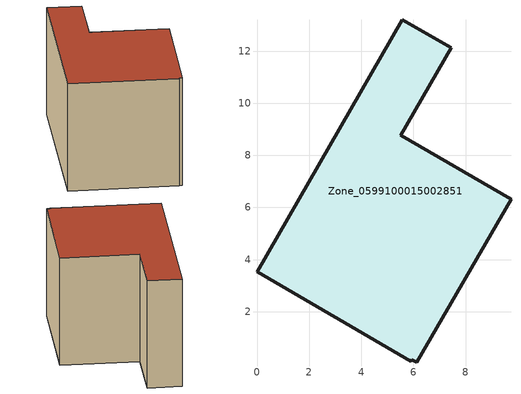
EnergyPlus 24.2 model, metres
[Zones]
Zone_0599100015002851
 floor ground (C_G): 0,3.53 5.58,13.21 7.45,12.12 5.52,8.78 9.74,6.32 6.12,0.06 5.94,0.17 5.91,0.1 z0.9
 wall outside (C_F): 5.52,8.78 7.45,12.12 5.58,13.21 0,3.53 5.91,0.1 5.94,0.17 6.12,0.06 9.74,6.32 5.52,8.78 z0.9:8.07
 roof outside (C_R): 6.12,0.06 9.74,6.32 5.52,8.78 7.45,12.12 5.58,13.21 0,3.53 5.91,0.1 5.94,0.17 z8.07
[BUILDING]
Pand.0599100015002851: North Axis=0; Terrain=City; Loads Convergence Tolerance Value=0.04; Temperature Convergence Tolerance Value=0.4; Solar Distribution=FullExterior; Maximum Number of Warmup Days=25; Minimum Number of Warmup Days=1
[Site:Location]
Rotterdam.The.Hague.AP_ZH_NLD Design_Conditions: Latitude=51.96; Longitude=4.45; Time Zone=1; Elevation=-4.5
[SITE:GROUNDTEMPERATURE:BUILDINGSURFACE]
18, 18, 18, 18, 18, 18, 18, 18, 18, 18, 18, 18
[MATERIAL] Thermal Absorptance=0.9; Solar Absorptance=0.7; Visible Absorptance=0.7
Name | Roughness | Thickness | Conductivity | Density | Specific Heat
G.TC.1946-1964 | MediumSmooth | 0.15 | 1 | 540 | 1210
F.TC.1946-1964 | Rough | 0.3 | 0.857143 | 1920 | 840
R.TC.1946-1964 | MediumRough | 0.2 | 0.235294 | 1500 | 1000
[CONSTRUCTION]
C_G: G.TC.1946-1964
C_F: F.TC.1946-1964
C_R: R.TC.1946-1964
[ZONE]
Zone_0599100015002851: Type=1; Multiplier=1; Ceiling Height=Autocalculate; Volume=Autocalculate; Floor Area=autocalculate; Part of Total Floor Area=Yes
[ZONEINFILTRATION:DESIGNFLOWRATE]
Infil_Zone_0599100015002851: Zone or ZoneList or Space or SpaceList=Zone_0599100015002851; Schedule=AlwaysOn; Design Flow Rate Calculation Method=Flow/Area; Flow Rate per Floor Area=0.003; Constant Term Coefficient=1; Temperature Term Coefficient=0; Velocity Term Coefficient=0; Velocity Squared Term Coefficient=0
[HVACTEMPLATE:ZONE:IDEALLOADSAIRSYSTEM]
Zone_0599100015002851: Maximum Heating Supply Air Temperature=50; Minimum Cooling Supply Air Temperature=13; Maximum Heating Supply Air Humidity Ratio=0.0156; Minimum Cooling Supply Air Humidity Ratio=0.0077; Heating Limit=NoLimit; Cooling Limit=NoLimit; Dehumidification Control Type=ConstantSensibleHeatRatio; Cooling Sensible Heat Ratio=0.7; Dehumidification Setpoint=60; Humidification Control Type=None; Humidification Setpoint=30; Outdoor Air Method=None; Outdoor Air Flow Rate per Person=0.00944; Outdoor Air Flow Rate per Zone Floor Area=0; Outdoor Air Flow Rate per Zone=0; Demand Controlled Ventilation Type=None; Outdoor Air Economizer Type=NoEconomizer; Heat Recovery Type=None; Sensible Heat Recovery Effectiveness=0.7; Latent Heat Recovery Effectiveness=0.65
[ZONECONTROL:THERMOSTAT]
ThermostatControl_Zone_0599100015002851: Zone or ZoneList=Zone_0599100015002851; Control Type Schedule=DualSetpointControlType; Control 1=Thermostat_Zone_0599100015002851; Temperature Difference Between Cutout And Setpoint=0
[THERMOSTATSETPOINT:DUALSETPOINT]
Thermostat_Zone_0599100015002851: Heating Setpoint Temperature Schedule=HeatingSetpoint_Zone_0599100015002851; Cooling Setpoint Temperature Schedule=CoolingSetpoint_Zone_0599100015002851
[SCHEDULE:COMPACT]
HeatingSetpoint_Zone_0599100015002851: Through: 12/31, For: AllDays, Until: 24:00, 21
CoolingSetpoint_Zone_0599100015002851: Through: 12/31, For: AllDays, Until: 24:00, 24
DualSetpointControlType: Through: 12/31, For: AllDays, Until: 24:00, 4
AlwaysOn: Through: 12/31, For: AllDays, Until: 24:00, 1
